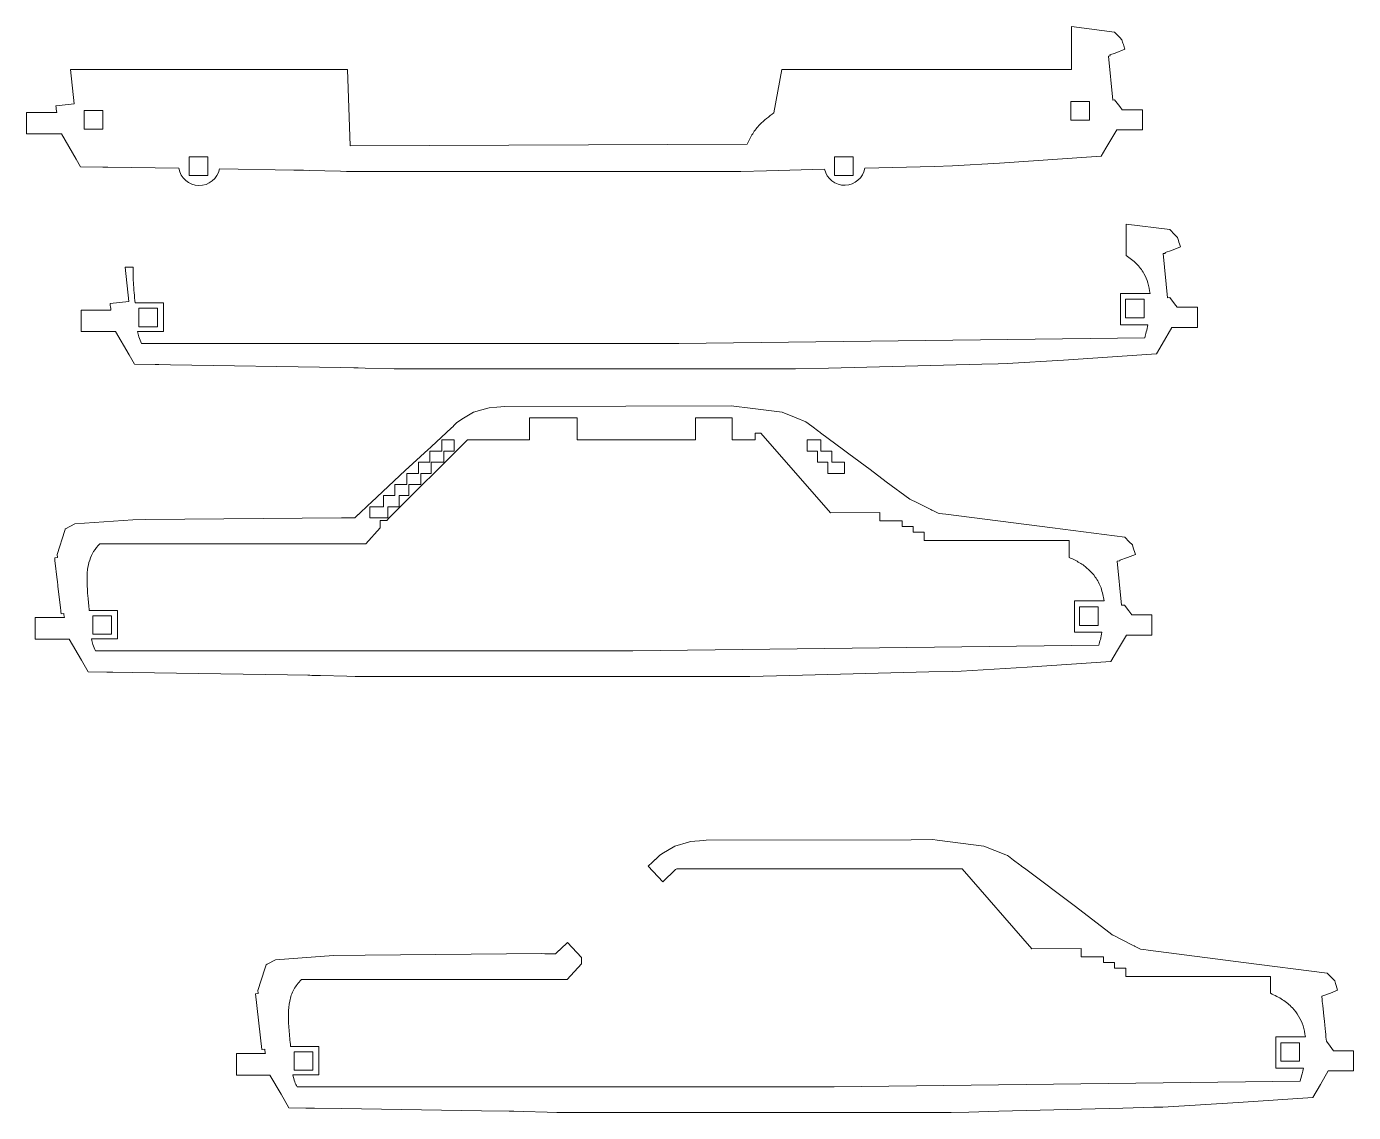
# Model space of a CAD drawing. Header units: millimetres. Extents: x -3396 to 75, y -180 to 2055.
# Drawn here: x -1278.9 to -921.6, y 1483.6 to 1776.3 of the extents above; entities that cross this region are included whole.
import ezdxf

# ---------------------------------------------------------------- set-up
doc = ezdxf.new("R2010")
doc.units = ezdxf.units.MM

msp = doc.modelspace()

# ---------------------------------------------------------------- linework, layer by layer
at = {"color": 7, "linetype": 'Continuous', "lineweight": 15}
for p, q in [((-997.47, 1764.7), (-997.47, 1776.27)), ((-985.95, 1774.79), (-997.47, 1776.27)), ((-984.49, 1773.28), (-985.95, 1774.79)), ((-983.91, 1772.69), (-984.49, 1773.28)), ((-983.63, 1771.78), (-983.91, 1772.69)), ((-987.14, 1768.61), (-985.72, 1769.08)), ((-985.72, 1769.08), (-983.13, 1770.16)), ((-983.52, 1771.43), (-983.63, 1771.78)), ((-983.41, 1771.07), (-983.52, 1771.43)), ((-983.13, 1770.16), (-983.41, 1771.07)), ((-987.57, 1768.32), (-987.12, 1768.37)), ((-987.57, 1768.32), (-986.34, 1756.44)), ((-987.12, 1768.37), (-987.14, 1768.61)), ((-1267.11, 1764.7), (-1266.05, 1755.45)), ((-1267.11, 1764.7), (-1192.47, 1764.7)), ((-1192.47, 1764.7), (-1191.78, 1744.13)), ((-1077.62, 1753), (-1075.47, 1764.7)), ((-1075.47, 1764.7), (-997.47, 1764.7)), ((-1270.94, 1754.89), (-1271, 1754.84)), ((-1271, 1754.84), (-1270.96, 1754.43)), ((-1266.05, 1755.45), (-1270.94, 1754.89)), ((-992.66, 1756.03), (-997.66, 1756.03)), ((-997.66, 1756.03), (-997.66, 1751.03)), ((-992.66, 1751.03), (-992.66, 1756.03)), ((-985.88, 1756.48), (-986.34, 1756.44)), ((-984.48, 1754.68), (-985.88, 1756.48)), ((-983.89, 1753.86), (-984.48, 1754.68)), ((-1278.91, 1753.1), (-1278.91, 1752.97)), ((-1270.77, 1753.1), (-1278.91, 1753.1)), ((-1278.91, 1752.97), (-1278.91, 1752.9)), ((-1278.91, 1752.9), (-1278.91, 1747.33)), ((-1270.96, 1754.43), (-1270.94, 1754.26)), ((-1270.94, 1754.26), (-1270.92, 1754.09)), ((-1270.92, 1754.09), (-1270.84, 1753.44)), ((-1270.84, 1753.44), (-1270.79, 1753.18)), ((-1270.79, 1753.18), (-1270.77, 1753.1)), ((-1258.37, 1753.61), (-1263.37, 1753.61)), ((-1263.37, 1753.61), (-1263.37, 1748.61)), ((-1258.37, 1748.61), (-1258.37, 1753.61)), ((-997.66, 1751.03), (-992.66, 1751.03)), ((-978.39, 1753.86), (-983.89, 1753.86)), ((-978.39, 1753.29), (-978.39, 1753.86)), ((-978.39, 1748.42), (-978.39, 1753.29)), ((-1263.37, 1748.61), (-1258.37, 1748.61)), ((-988.23, 1743.46), (-985.31, 1748.42)), ((-985.31, 1748.42), (-985.16, 1748.42)), ((-985.16, 1748.42), (-978.39, 1748.42)), ((-1278.91, 1747.33), (-1269.53, 1747.33)), ((-1269.53, 1747.33), (-1265.58, 1740.52)), ((-1191.78, 1744.13), (-1084.81, 1744.58)), ((-1265.58, 1740.52), (-1264.4, 1738.5)), ((-1230.09, 1741.14), (-1235.09, 1741.14)), ((-1235.09, 1741.14), (-1235.09, 1736.14)), ((-1230.09, 1736.14), (-1230.09, 1741.14)), ((-1056.28, 1741.14), (-1061.28, 1741.14)), ((-1061.28, 1741.14), (-1061.28, 1736.14)), ((-1056.28, 1736.14), (-1056.28, 1741.14)), ((-1016.91, 1739.48), (-989.5, 1741.29)), ((-989.5, 1741.29), (-988.23, 1743.46)), ((-1264.4, 1738.5), (-1258.35, 1738.41)), ((-1258.35, 1738.41), (-1258.02, 1738.41)), ((-1258.02, 1738.41), (-1256.99, 1738.39)), ((-1256.99, 1738.39), (-1237.92, 1738.09)), ((-1226.94, 1737.92), (-1206.96, 1737.6)), ((-1206.96, 1737.6), (-1205.56, 1737.58)), ((-1205.56, 1737.58), (-1205.55, 1737.58)), ((-1205.55, 1737.58), (-1205.53, 1737.58)), ((-1205.53, 1737.58), (-1205.05, 1737.57)), ((-1205.05, 1737.57), (-1204.45, 1737.56)), ((-1204.45, 1737.56), (-1204.36, 1737.55)), ((-1204.36, 1737.55), (-1202.81, 1737.51)), ((-1202.81, 1737.51), (-1194.33, 1737.28)), ((-1194.33, 1737.28), (-1192.77, 1737.23)), ((-1192.77, 1737.23), (-1086.56, 1737.23)), ((-1086.56, 1737.23), (-1079.65, 1737.41)), ((-1079.65, 1737.41), (-1063.98, 1737.81)), ((-1053.18, 1738.09), (-1034.46, 1738.56)), ((-1034.46, 1738.56), (-1029.56, 1738.69)), ((-1029.56, 1738.69), (-1016.91, 1739.48)), ((-1235.09, 1736.14), (-1230.09, 1736.14)), ((-1061.28, 1736.14), (-1056.28, 1736.14)), ((-982.75, 1723.05), (-982.75, 1714.53)), ((-970.98, 1721.54), (-982.75, 1723.05)), ((-969.65, 1720.17), (-970.98, 1721.54)), ((-968.95, 1719.44), (-969.65, 1720.17)), ((-968.69, 1718.61), (-968.95, 1719.44)), ((-972.26, 1715.36), (-970.52, 1715.93)), ((-972.24, 1715.14), (-972.26, 1715.36)), ((-970.52, 1715.93), (-968.16, 1716.92)), ((-968.55, 1718.18), (-968.69, 1718.61)), ((-968.42, 1717.74), (-968.55, 1718.18)), ((-968.16, 1716.92), (-968.42, 1717.74)), ((-972.24, 1715.14), (-972.85, 1715.08)), ((-971.62, 1703.19), (-972.85, 1715.08)), ((-1251.33, 1702.21), (-1252.39, 1711.45)), ((-1250.2, 1711.45), (-1252.39, 1711.45)), ((-1256.39, 1701.61), (-1256.41, 1701.59)), ((-1256.41, 1701.59), (-1256.35, 1701.05)), ((-1256.38, 1701.63), (-1256.39, 1701.61)), ((-1256.38, 1701.63), (-1251.33, 1702.21)), ((-1256.35, 1701.05), (-1256.35, 1701.02)), ((-1256.35, 1701.02), (-1256.32, 1700.79)), ((-1249.64, 1701.78), (-1242, 1701.78)), ((-1242, 1701.78), (-1242, 1694.11)), ((-984.34, 1695.9), (-984.34, 1704.35)), ((-984.34, 1704.35), (-976.34, 1704.35)), ((-982.94, 1697.79), (-982.94, 1702.79)), ((-982.94, 1702.79), (-977.94, 1702.79)), ((-977.94, 1702.79), (-977.94, 1697.79)), ((-971.62, 1703.19), (-971.01, 1703.25)), ((-971, 1703.23), (-971.01, 1703.25)), ((-969.73, 1701.58), (-971, 1703.23)), ((-969.03, 1700.61), (-969.73, 1701.58)), ((-1264.21, 1699.85), (-1264.21, 1699.5)), ((-1256.18, 1699.85), (-1264.21, 1699.85)), ((-1264.21, 1699.5), (-1264.21, 1699.3)), ((-1264.21, 1699.3), (-1264.21, 1694.08)), ((-1256.32, 1700.79), (-1256.25, 1700.19)), ((-1256.25, 1700.19), (-1256.2, 1699.95)), ((-1256.2, 1699.95), (-1256.18, 1699.85)), ((-1248.64, 1700.36), (-1243.64, 1700.36)), ((-1248.64, 1695.36), (-1248.64, 1700.36)), ((-1243.64, 1700.36), (-1243.64, 1695.36)), ((-977.94, 1697.79), (-982.94, 1697.79)), ((-963.58, 1700.61), (-969.03, 1700.61)), ((-963.58, 1699.7), (-963.58, 1700.61)), ((-963.58, 1695.17), (-963.58, 1699.7)), ((-1264.21, 1694.08), (-1254.94, 1694.08)), ((-1254.94, 1694.08), (-1251.31, 1687.82)), ((-1242, 1694.11), (-1249.02, 1694.11)), ((-1243.64, 1695.36), (-1248.64, 1695.36)), ((-976.9, 1695.9), (-984.34, 1695.9)), ((-973.11, 1690.65), (-970.45, 1695.17)), ((-970.45, 1695.17), (-963.58, 1695.17)), ((-1103.27, 1690.88), (-1247.92, 1690.88)), ((-977.76, 1692.4), (-1103.27, 1690.88)), ((-974.63, 1688.04), (-973.11, 1690.65)), ((-1251.31, 1687.82), (-1249.81, 1685.25)), ((-999.62, 1686.39), (-974.63, 1688.04)), ((-1249.81, 1685.25), (-1244.26, 1685.17)), ((-1244.26, 1685.17), (-1243.27, 1685.16)), ((-1243.27, 1685.16), (-1240.16, 1685.11)), ((-1240.16, 1685.11), (-1194.25, 1684.38)), ((-1194.25, 1684.38), (-1190.81, 1684.33)), ((-1190.81, 1684.33), (-1190.78, 1684.33)), ((-1190.78, 1684.33), (-1190.74, 1684.33)), ((-1190.74, 1684.33), (-1190.3, 1684.32)), ((-1190.3, 1684.32), (-1189.72, 1684.31)), ((-1189.72, 1684.31), (-1189.6, 1684.31)), ((-1189.6, 1684.31), (-1187.7, 1684.25)), ((-1187.7, 1684.25), (-1179.93, 1684.04)), ((-1179.93, 1684.04), (-1178.02, 1683.99)), ((-1178.02, 1683.99), (-1071.8, 1683.99)), ((-1071.8, 1683.99), (-1062.92, 1684.21)), ((-1062.92, 1684.21), (-1021.65, 1685.27)), ((-1021.65, 1685.27), (-1017.2, 1685.38)), ((-1017.2, 1685.38), (-1014.81, 1685.44)), ((-1014.81, 1685.44), (-999.62, 1686.39)), ((-1156.31, 1672.95), (-1158.55, 1672.31)), ((-1154.35, 1673.5), (-1156.31, 1672.95)), ((-1152.23, 1673.71), (-1154.35, 1673.5)), ((-1150.13, 1673.91), (-1152.23, 1673.71)), ((-1117.51, 1673.98), (-1150.13, 1673.91)), ((-1089.11, 1674.04), (-1117.51, 1673.98)), ((-1083.28, 1673.31), (-1089.11, 1674.04)), ((-1075.37, 1672.31), (-1083.28, 1673.31)), ((-1163.08, 1669.44), (-1163.86, 1668.72)), ((-1162.72, 1669.78), (-1163.08, 1669.44)), ((-1161.19, 1670.71), (-1162.72, 1669.78)), ((-1158.55, 1672.31), (-1161.19, 1670.71)), ((-1143.5, 1670.86), (-1130.61, 1670.86)), ((-1143.5, 1664.86), (-1143.5, 1670.86)), ((-1130.61, 1666.74), (-1130.61, 1670.86)), ((-1098.75, 1670.86), (-1088.84, 1670.86)), ((-1098.75, 1664.86), (-1098.75, 1670.86)), ((-1088.84, 1664.86), (-1088.84, 1670.86)), ((-1071.63, 1670.79), (-1075.37, 1672.31)), ((-1069.02, 1669.73), (-1071.63, 1670.79)), ((-1067.41, 1668.54), (-1069.02, 1669.73)), ((-1164.57, 1668.05), (-1169.85, 1663.13)), ((-1164.06, 1668.53), (-1164.57, 1668.05)), ((-1163.86, 1668.72), (-1164.06, 1668.53)), ((-1130.61, 1664.86), (-1130.61, 1666.74)), ((-1130.61, 1666.74), (-1130.61, 1666.74)), ((-1082.71, 1666.73), (-1081.14, 1666.73)), ((-1082.71, 1666.73), (-1082.71, 1664.86)), ((-1081.14, 1666.73), (-1062.4, 1645.23)), ((-1065.57, 1667.18), (-1067.41, 1668.54)), ((-1065.27, 1666.96), (-1065.57, 1667.18)), ((-1065.06, 1666.81), (-1065.27, 1666.96)), ((-1058.88, 1662.24), (-1065.06, 1666.81)), ((-1160.13, 1664.86), (-1181.29, 1643.86)), ((-1170.79, 1662.27), (-1176.98, 1656.63)), ((-1170.13, 1662.87), (-1170.79, 1662.27)), ((-1170.34, 1661.86), (-1167.08, 1661.86)), ((-1170.34, 1658.86), (-1170.34, 1661.86)), ((-1169.85, 1663.13), (-1170.13, 1662.87)), ((-1167.08, 1664.86), (-1163.75, 1664.86)), ((-1167.08, 1661.86), (-1167.08, 1664.86)), ((-1166.49, 1661.86), (-1166.49, 1658.86)), ((-1163.75, 1661.86), (-1166.49, 1661.86)), ((-1163.75, 1664.86), (-1163.75, 1661.86)), ((-1143.5, 1664.86), (-1160.13, 1664.86)), ((-1098.75, 1664.86), (-1130.61, 1664.86)), ((-1082.71, 1664.86), (-1088.84, 1664.86)), ((-1068.7, 1664.86), (-1065.01, 1664.86)), ((-1068.7, 1661.86), (-1068.7, 1664.86)), ((-1068.7, 1661.86), (-1065.9, 1661.86)), ((-1065.9, 1658.86), (-1065.9, 1661.86)), ((-1065.01, 1661.86), (-1065.01, 1664.86)), ((-1065.01, 1661.86), (-1062.08, 1661.86)), ((-1062.08, 1658.86), (-1062.08, 1661.86)), ((-1057.42, 1661.14), (-1058.88, 1662.24)), ((-1173.35, 1658.86), (-1170.34, 1658.86)), ((-1173.35, 1655.86), (-1173.35, 1658.86)), ((-1169.97, 1658.86), (-1169.97, 1655.86)), ((-1166.49, 1658.86), (-1169.97, 1658.86)), ((-1065.9, 1658.86), (-1063.16, 1658.86)), ((-1063.16, 1655.86), (-1063.16, 1658.86)), ((-1062.08, 1658.86), (-1058.62, 1658.86)), ((-1058.62, 1655.86), (-1058.62, 1658.86)), ((-1051.7, 1656.86), (-1057.42, 1661.14)), ((-1176.98, 1656.63), (-1186.03, 1648.09)), ((-1176.52, 1655.86), (-1173.35, 1655.86)), ((-1176.52, 1652.86), (-1176.52, 1655.86)), ((-1172.73, 1655.86), (-1172.73, 1652.86)), ((-1169.97, 1655.86), (-1172.73, 1655.86)), ((-1063.16, 1655.86), (-1058.62, 1655.86)), ((-1047.42, 1653.55), (-1051.7, 1656.86)), ((-1179.73, 1652.86), (-1176.52, 1652.86)), ((-1179.73, 1649.86), (-1179.73, 1652.86)), ((-1175.93, 1652.86), (-1175.93, 1649.86)), ((-1172.73, 1652.86), (-1175.93, 1652.86)), ((-1041.04, 1648.93), (-1047.42, 1653.55)), ((-1186.03, 1648.09), (-1186.97, 1647.2)), ((-1182.79, 1649.86), (-1179.73, 1649.86)), ((-1182.79, 1646.86), (-1182.79, 1649.86)), ((-1178.59, 1649.86), (-1178.59, 1646.86)), ((-1175.93, 1649.86), (-1178.59, 1649.86)), ((-1039, 1647.96), (-1041.04, 1648.93)), ((-1038.22, 1647.58), (-1039, 1647.96)), ((-1035.56, 1646.22), (-1038.22, 1647.58)), ((-1194.06, 1643.9), (-1246.86, 1643.42)), ((-1193.65, 1643.9), (-1194.06, 1643.9)), ((-1190.46, 1643.89), (-1193.65, 1643.9)), ((-1190.4, 1643.95), (-1190.46, 1643.89)), ((-1189.56, 1644.74), (-1190.4, 1643.95)), ((-1189.53, 1644.77), (-1189.56, 1644.74)), ((-1189.04, 1645.24), (-1189.53, 1644.77)), ((-1187.18, 1647.01), (-1189.04, 1645.24)), ((-1186.97, 1647.2), (-1187.18, 1647.01)), ((-1186.44, 1646.86), (-1182.79, 1646.86)), ((-1186.44, 1643.86), (-1186.44, 1646.86)), ((-1181.64, 1643.86), (-1186.44, 1643.86)), ((-1181.86, 1643.15), (-1181.21, 1643.86)), ((-1181.64, 1646.86), (-1181.64, 1643.86)), ((-1178.59, 1646.86), (-1181.64, 1646.86)), ((-1181.29, 1643.86), (-1181.21, 1643.86)), ((-1062.4, 1645.23), (-1049.14, 1645.3)), ((-1049.14, 1645.3), (-1049.14, 1643.07)), ((-1035.35, 1646.11), (-1035.56, 1646.22)), ((-1035.1, 1645.98), (-1035.35, 1646.11)), ((-1034.46, 1645.65), (-1035.1, 1645.98)), ((-1033.41, 1645.12), (-1034.46, 1645.65)), ((-1033.07, 1645.07), (-1033.41, 1645.12)), ((-1032.27, 1644.97), (-1033.07, 1645.07)), ((-1031.34, 1644.85), (-1032.27, 1644.97)), ((-1002.59, 1641.16), (-1031.34, 1644.85)), ((-1268.62, 1640.47), (-1270.69, 1633.99)), ((-1268.49, 1640.86), (-1268.62, 1640.47)), ((-1268.38, 1640.93), (-1268.49, 1640.86)), ((-1265.9, 1642.22), (-1268.38, 1640.93)), ((-1250.28, 1643.38), (-1265.9, 1642.22)), ((-1246.86, 1643.42), (-1250.28, 1643.38)), ((-1187.52, 1636.91), (-1183.67, 1641.15)), ((-1183.67, 1643.15), (-1181.86, 1643.15)), ((-1183.67, 1641.15), (-1183.67, 1643.15)), ((-1049.14, 1643.07), (-1043.14, 1643.07)), ((-1043.14, 1643.07), (-1043.14, 1641.54)), ((-1043.14, 1641.54), (-1040.14, 1641.54)), ((-1040.14, 1641.54), (-1040.14, 1640.03)), ((-983.13, 1638.67), (-1002.59, 1641.16)), ((-1259.14, 1636.91), (-1187.52, 1636.91)), ((-1040.14, 1640.03), (-1037.14, 1639.99)), ((-1037.14, 1639.99), (-1037.14, 1637.79)), ((-1037.14, 1637.79), (-998.14, 1637.79)), ((-998.14, 1637.79), (-998.14, 1633.22)), ((-981.92, 1637.43), (-983.13, 1638.67)), ((-981.09, 1636.57), (-981.92, 1637.43)), ((-1270.59, 1633.17), (-1271.31, 1633.08)), ((-1270.69, 1633.99), (-1270.6, 1633.19)), ((-1270.6, 1633.19), (-1270.59, 1633.17)), ((-984.5, 1632.47), (-982.43, 1633.15)), ((-982.43, 1633.15), (-980.3, 1634.04)), ((-980.86, 1635.82), (-981.09, 1636.57)), ((-980.7, 1635.3), (-980.86, 1635.82)), ((-980.54, 1634.79), (-980.7, 1635.3)), ((-980.3, 1634.04), (-980.54, 1634.79)), ((-1271.33, 1633.08), (-1271.27, 1632.52)), ((-1271.31, 1633.08), (-1271.33, 1633.08)), ((-1271.27, 1632.52), (-1271.25, 1632.36)), ((-1271.27, 1632.52), (-1271.27, 1632.52)), ((-1271.25, 1632.36), (-1270.65, 1627.15)), ((-984.48, 1632.28), (-985.24, 1632.2)), ((-984, 1620.31), (-985.24, 1632.2)), ((-984.48, 1632.28), (-984.5, 1632.47)), ((-1270.65, 1627.15), (-1270.61, 1626.76)), ((-1270.61, 1626.76), (-1270.48, 1625.68)), ((-1270.48, 1625.68), (-1270.47, 1625.56)), ((-1270.47, 1625.56), (-1270.45, 1625.44)), ((-1270.45, 1625.44), (-1269.79, 1619.66)), ((-1269.79, 1619.66), (-1269.71, 1618.92)), ((-1269.71, 1618.92), (-1269.68, 1618.68)), ((-1262.03, 1618.9), (-1254.39, 1618.9)), ((-1254.39, 1618.9), (-1254.39, 1611.24)), ((-996.73, 1613.03), (-996.73, 1621.48)), ((-996.73, 1621.48), (-988.73, 1621.48)), ((-995.32, 1614.91), (-995.32, 1619.91)), ((-995.32, 1619.91), (-990.32, 1619.91)), ((-990.32, 1619.91), (-990.32, 1614.91)), ((-984, 1620.31), (-983.24, 1620.39)), ((-983.24, 1620.34), (-983.24, 1620.39)), ((-982.08, 1618.86), (-983.24, 1620.34)), ((-981.28, 1617.74), (-982.08, 1618.86)), ((-1276.62, 1616.98), (-1276.62, 1616.4)), ((-1268.7, 1616.98), (-1276.62, 1616.98)), ((-1276.62, 1616.4), (-1276.62, 1616.08)), ((-1276.62, 1616.08), (-1276.62, 1611.21)), ((-1269.68, 1618.68), (-1269.67, 1618.6)), ((-1269.67, 1618.6), (-1269.61, 1618.05)), ((-1269.67, 1618.6), (-1269.67, 1618.6)), ((-1269.61, 1618.05), (-1269.59, 1618.05)), ((-1269.59, 1618.05), (-1268.87, 1618.14)), ((-1268.87, 1618.14), (-1268.87, 1618.13)), ((-1268.87, 1618.13), (-1268.86, 1618.09)), ((-1268.86, 1618.09), (-1268.83, 1617.86)), ((-1268.83, 1617.86), (-1268.77, 1617.32)), ((-1268.77, 1617.32), (-1268.73, 1617.1)), ((-1268.73, 1617.1), (-1268.7, 1616.98)), ((-1261.03, 1617.49), (-1256.03, 1617.49)), ((-1261.03, 1612.49), (-1261.03, 1617.49)), ((-1256.03, 1617.49), (-1256.03, 1612.49)), ((-975.88, 1617.74), (-981.28, 1617.74)), ((-975.88, 1616.47), (-975.88, 1617.74)), ((-975.88, 1612.3), (-975.88, 1616.47)), ((-1256.03, 1612.49), (-1261.03, 1612.49)), ((-989.29, 1613.03), (-996.73, 1613.03)), ((-990.32, 1614.91), (-995.32, 1614.91)), ((-985.1, 1608.22), (-982.7, 1612.3)), ((-982.7, 1612.3), (-982.09, 1612.3)), ((-982.09, 1612.3), (-975.88, 1612.3)), ((-1276.62, 1611.21), (-1267.46, 1611.21)), ((-1267.46, 1611.21), (-1264.15, 1605.5)), ((-1254.39, 1611.24), (-1261.41, 1611.24)), ((-990.15, 1609.53), (-1115.65, 1608.01)), ((-986.88, 1605.16), (-985.1, 1608.22)), ((-1264.15, 1605.5), (-1262.33, 1602.37)), ((-1115.65, 1608.01), (-1260.3, 1608.01)), ((-1009.44, 1603.68), (-986.88, 1605.16)), ((-1262.33, 1602.37), (-1257.27, 1602.3)), ((-1257.27, 1602.3), (-1255.63, 1602.29)), ((-1255.63, 1602.29), (-1250.44, 1602.2)), ((-1250.44, 1602.2), (-1208.65, 1601.54)), ((-1208.65, 1601.54), (-1203.16, 1601.45)), ((-1203.16, 1601.45), (-1203.12, 1601.45)), ((-1203.12, 1601.45), (-1203.06, 1601.45)), ((-1203.06, 1601.45), (-1202.66, 1601.44)), ((-1202.66, 1601.44), (-1202.1, 1601.43)), ((-1202.1, 1601.43), (-1201.96, 1601.43)), ((-1201.96, 1601.43), (-1199.71, 1601.37)), ((-1199.71, 1601.37), (-1192.63, 1601.17)), ((-1192.63, 1601.17), (-1190.37, 1601.11)), ((-1190.37, 1601.11), (-1084.16, 1601.11)), ((-1084.16, 1601.11), (-1073.31, 1601.39)), ((-1073.31, 1601.39), (-1035.95, 1602.34)), ((-1035.95, 1602.34), (-1029.55, 1602.51)), ((-1029.55, 1602.51), (-1027.17, 1602.57)), ((-1027.17, 1602.57), (-1009.44, 1603.68)), ((-1104.28, 1555.44), (-1107.78, 1553.31)), ((-1100.68, 1556.46), (-1104.28, 1555.44)), ((-1100.09, 1556.63), (-1100.68, 1556.46)), ((-1096.53, 1556.97), (-1100.09, 1556.63)), ((-1095.86, 1557.04), (-1096.53, 1556.97)), ((-1040.68, 1557.15), (-1095.86, 1557.04)), ((-1034.84, 1557.17), (-1040.68, 1557.15)), ((-1033.64, 1557.02), (-1034.84, 1557.17)), ((-1021.11, 1555.44), (-1033.64, 1557.02)), ((-1015.17, 1553.03), (-1021.11, 1555.44)), ((-1110.34, 1551.1), (-1111.49, 1550.02)), ((-1110.31, 1551.13), (-1110.34, 1551.1)), ((-1109.6, 1551.8), (-1110.31, 1551.13)), ((-1109.57, 1551.83), (-1109.6, 1551.8)), ((-1108.45, 1552.88), (-1109.57, 1551.83)), ((-1108.41, 1552.91), (-1108.45, 1552.88)), ((-1107.78, 1553.31), (-1108.41, 1552.91)), ((-1014.75, 1552.86), (-1015.17, 1553.03)), ((-1014.5, 1552.67), (-1014.75, 1552.86)), ((-1013.14, 1551.67), (-1014.5, 1552.67)), ((-1011.42, 1550.38), (-1013.14, 1551.67)), ((-1107.54, 1545.76), (-1111.49, 1550.02)), ((-1107.54, 1545.76), (-1104.13, 1549.14)), ((-1103.78, 1549.28), (-1032.57, 1549.26)), ((-1026.9, 1549.26), (-1032.57, 1549.26)), ((-1008.16, 1527.77), (-1026.9, 1549.26)), ((-1011.18, 1550.2), (-1011.42, 1550.38)), ((-1010.97, 1550.04), (-1011.18, 1550.2)), ((-1009.8, 1549.17), (-1010.97, 1550.04)), ((-996.81, 1539.45), (-1009.8, 1549.17)), ((-987.06, 1531.92), (-996.81, 1539.45)), ((-1133.2, 1529.49), (-1135.03, 1527.75)), ((-1129.43, 1525.43), (-1133.2, 1529.49)), ((-986.53, 1531.53), (-987.06, 1531.92)), ((-986.37, 1531.45), (-986.53, 1531.53)), ((-986.3, 1531.42), (-986.37, 1531.45)), ((-981.08, 1528.75), (-986.3, 1531.42)), ((-1196.24, 1525.92), (-1211.85, 1524.76)), ((-1187.7, 1526), (-1196.24, 1525.92)), ((-1140.18, 1526.44), (-1187.7, 1526)), ((-1139.31, 1526.43), (-1140.18, 1526.44)), ((-1136.43, 1526.42), (-1139.31, 1526.43)), ((-1136.3, 1526.55), (-1136.43, 1526.42)), ((-1135.55, 1527.26), (-1136.3, 1526.55)), ((-1135.48, 1527.33), (-1135.55, 1527.26)), ((-1135.03, 1527.75), (-1135.48, 1527.33)), ((-994.9, 1527.83), (-1008.16, 1527.77)), ((-994.9, 1525.61), (-994.9, 1527.83)), ((-981.06, 1528.74), (-981.08, 1528.75)), ((-980.61, 1528.51), (-981.06, 1528.74)), ((-980.54, 1528.48), (-980.61, 1528.51)), ((-978.93, 1527.65), (-980.54, 1528.48)), ((-978.91, 1527.65), (-978.93, 1527.65)), ((-977.97, 1527.53), (-978.91, 1527.65)), ((-976.86, 1527.38), (-977.97, 1527.53)), ((-951.16, 1524.09), (-976.86, 1527.38)), ((-1214.72, 1522.38), (-1216.58, 1516.53)), ((-1214.37, 1523.39), (-1214.72, 1522.38)), ((-1214.08, 1523.6), (-1214.37, 1523.39)), ((-1211.85, 1524.76), (-1214.08, 1523.6)), ((-1129.43, 1523.69), (-1133.29, 1519.44)), ((-1129.43, 1525.43), (-1129.43, 1523.69)), ((-988.9, 1525.61), (-994.9, 1525.61)), ((-988.9, 1524.08), (-988.9, 1525.61)), ((-985.9, 1524.08), (-988.9, 1524.08)), ((-985.9, 1522.57), (-985.9, 1524.08)), ((-982.9, 1522.52), (-985.9, 1522.57)), ((-982.9, 1520.32), (-982.9, 1522.52)), ((-928.65, 1521.2), (-951.16, 1524.09)), ((-1133.29, 1519.44), (-1204.9, 1519.44)), ((-943.9, 1520.32), (-982.9, 1520.32)), ((-943.9, 1515.76), (-943.9, 1520.32)), ((-927.57, 1520.09), (-928.65, 1521.2)), ((-926.61, 1519.1), (-927.57, 1520.09)), ((-926.41, 1518.44), (-926.61, 1519.1)), ((-1216.49, 1515.71), (-1217.23, 1515.61)), ((-1217.23, 1515.61), (-1215.5, 1500.58)), ((-1216.58, 1516.53), (-1216.5, 1515.8)), ((-1216.5, 1515.8), (-1216.49, 1515.71)), ((-930.11, 1515), (-927.73, 1515.78)), ((-927.73, 1515.78), (-925.83, 1516.58)), ((-926.22, 1517.84), (-926.41, 1518.44)), ((-926.03, 1517.24), (-926.22, 1517.84)), ((-925.83, 1516.58), (-926.03, 1517.24)), ((-930, 1513.98), (-930.11, 1515)), ((-929.99, 1513.86), (-930, 1513.98)), ((-929.97, 1513.67), (-929.99, 1513.86)), ((-929.95, 1513.49), (-929.97, 1513.67)), ((-929.91, 1513.07), (-929.95, 1513.49)), ((-929.84, 1512.42), (-929.91, 1513.07)), ((-929.75, 1511.58), (-929.84, 1512.42)), ((-929.65, 1510.6), (-929.75, 1511.58)), ((-929.55, 1509.59), (-929.65, 1510.6)), ((-929.4, 1508.21), (-929.55, 1509.59)), ((-929.3, 1507.2), (-929.4, 1508.21)), ((-929.2, 1506.23), (-929.3, 1507.2)), ((-929.11, 1505.4), (-929.2, 1506.23)), ((-929.04, 1504.77), (-929.11, 1505.4)), ((-929, 1504.38), (-929.04, 1504.77)), ((-1207.79, 1501.44), (-1200.15, 1501.44)), ((-1200.15, 1501.44), (-1200.15, 1493.77)), ((-942.49, 1504.01), (-934.49, 1504.01)), ((-942.49, 1495.56), (-942.49, 1504.01)), ((-941.09, 1502.45), (-936.09, 1502.45)), ((-941.09, 1497.45), (-941.09, 1502.45)), ((-936.09, 1502.45), (-936.09, 1497.45)), ((-928.99, 1504.22), (-929, 1504.38)), ((-928.97, 1504.01), (-928.99, 1504.22)), ((-928.96, 1503.91), (-928.97, 1504.01)), ((-928.85, 1502.87), (-928.96, 1503.91)), ((-927.82, 1501.54), (-928.85, 1502.87)), ((-926.91, 1500.28), (-927.82, 1501.54)), ((-1222.41, 1499.51), (-1222.41, 1498.71)), ((-1214.6, 1499.51), (-1222.41, 1499.51)), ((-1222.41, 1498.71), (-1222.41, 1498.27)), ((-1222.41, 1498.27), (-1222.41, 1493.74)), ((-1215.5, 1500.58), (-1215.42, 1500.59)), ((-1215.42, 1500.59), (-1214.77, 1500.68)), ((-1214.77, 1500.68), (-1214.75, 1500.58)), ((-1214.75, 1500.58), (-1214.75, 1500.55)), ((-1214.75, 1500.55), (-1214.73, 1500.34)), ((-1214.73, 1500.34), (-1214.67, 1499.86)), ((-1214.67, 1499.86), (-1214.63, 1499.65)), ((-1214.63, 1499.65), (-1214.6, 1499.51)), ((-1206.8, 1500.02), (-1201.8, 1500.02)), ((-1206.8, 1495.02), (-1206.8, 1500.02)), ((-1201.8, 1500.02), (-1201.8, 1495.02)), ((-936.09, 1497.45), (-941.09, 1497.45)), ((-925.64, 1500.28), (-926.91, 1500.28)), ((-921.56, 1500.28), (-925.64, 1500.28)), ((-921.56, 1498.66), (-921.56, 1500.28)), ((-921.56, 1494.83), (-921.56, 1498.66)), ((-1222.41, 1493.74), (-1213.36, 1493.74)), ((-1213.36, 1493.74), (-1210.37, 1488.59)), ((-1200.15, 1493.77), (-1207.17, 1493.77)), ((-1201.8, 1495.02), (-1206.8, 1495.02)), ((-935.05, 1495.56), (-942.49, 1495.56)), ((-930.47, 1491.19), (-928.33, 1494.83)), ((-928.33, 1494.83), (-921.56, 1494.83)), ((-1206.07, 1490.54), (-1061.42, 1490.54)), ((-1061.42, 1490.54), (-935.92, 1492.06)), ((-932.5, 1487.7), (-930.47, 1491.19)), ((-1210.37, 1488.59), (-1208.23, 1484.91)), ((-952.63, 1486.37), (-932.5, 1487.7)), ((-1208.23, 1484.91), (-1203.66, 1484.85)), ((-1203.66, 1484.85), (-1201.36, 1484.82)), ((-1201.36, 1484.82), (-1194.1, 1484.71)), ((-1194.1, 1484.71), (-1156.42, 1484.11)), ((-1156.42, 1484.11), (-1148.89, 1483.99)), ((-1148.89, 1483.99), (-1148.83, 1483.99)), ((-1148.83, 1483.99), (-1148.75, 1483.99)), ((-1148.75, 1483.99), (-1148.39, 1483.98)), ((-1148.39, 1483.98), (-1147.85, 1483.97)), ((-1147.85, 1483.97), (-1147.69, 1483.97)), ((-1147.69, 1483.97), (-1145.09, 1483.9)), ((-1145.09, 1483.9), (-1138.72, 1483.72)), ((-1138.72, 1483.72), (-1136.11, 1483.65)), ((-1136.11, 1483.65), (-1029.89, 1483.65)), ((-1029.89, 1483.65), (-1025.18, 1483.77)), ((-1025.18, 1483.77), (-1017.07, 1483.97)), ((-1017.07, 1483.97), (-983.63, 1484.83)), ((-983.63, 1484.83), (-975.29, 1485.04)), ((-975.29, 1485.04), (-972.9, 1485.1)), ((-972.9, 1485.1), (-952.63, 1486.37))]:
    msp.add_line(p, q, dxfattribs=at)
for centre, radius, start, end in [((-1232.41, 1739.01), 5.58, 189.4975, 348.681), ((-1058.61, 1739.01), 5.51, 192.6089, 350.3186), ((-1103.78, 1548.78), 0.5, 89.9844, 134.7823)]:
    msp.add_arc(centre, radius, start, end, dxfattribs=at)
for points, knots in [([(-1084.81, 1744.58), (-1084.35, 1745.53), (-1083.45, 1747.42), (-1081.15, 1750.43), (-1078.96, 1752.02), (-1077.62, 1753)], [0, 0, 0, 0, 0.2831804, 0.5595511, 1, 1, 1, 1]), ([(-982.75, 1714.53), (-981.8, 1713.86), (-979.93, 1712.53), (-978.01, 1709.93), (-976.8, 1707.17), (-976.5, 1705.31), (-976.34, 1704.35)], [0, 0, 0, 0, 0.27978, 0.548538, 0.765756, 1, 1, 1, 1]), ([(-1249.64, 1701.78), (-1249.85, 1703.62), (-1250.21, 1706.84), (-1250.2, 1710.07), (-1250.2, 1711.45)], [0, 0, 0, 0, 0.574017, 1, 1, 1, 1]), ([(-1247.92, 1690.88), (-1248.19, 1691.46), (-1248.69, 1692.49), (-1248.92, 1693.62), (-1249.02, 1694.11)], [0, 0, 0, 0, 0.560113, 1, 1, 1, 1]), ([(-976.9, 1695.9), (-977.04, 1695.26), (-977.3, 1694.09), (-977.62, 1692.93), (-977.76, 1692.4)], [0, 0, 0, 0, 0.5464689, 1, 1, 1, 1]), ([(-1262.03, 1618.9), (-1262.15, 1620.18), (-1262.4, 1622.69), (-1262.68, 1626.37), (-1262.59, 1629.66), (-1262, 1632.5), (-1260.94, 1634.95), (-1259.74, 1636.24), (-1259.14, 1636.91)], [0, 0, 0, 0, 0.203194, 0.399396, 0.584571, 0.722611, 0.858242, 1, 1, 1, 1]), ([(-998.14, 1633.22), (-997.18, 1632.77), (-995.33, 1631.9), (-992.93, 1630.12), (-990.9, 1627.86), (-989.34, 1624.95), (-988.94, 1622.67), (-988.73, 1621.48)], [0, 0, 0, 0, 0.200186, 0.385434, 0.562402, 0.772404, 1, 1, 1, 1]), ([(-989.29, 1613.03), (-989.43, 1612.39), (-989.68, 1611.21), (-990.01, 1610.05), (-990.15, 1609.53)], [0, 0, 0, 0, 0.546465, 1, 1, 1, 1]), ([(-1260.3, 1608.01), (-1260.58, 1608.58), (-1261.08, 1609.62), (-1261.31, 1610.74), (-1261.41, 1611.24)], [0, 0, 0, 0, 0.560121, 1, 1, 1, 1]), ([(-1204.9, 1519.44), (-1205.65, 1518.59), (-1207.13, 1516.91), (-1208.16, 1513.62), (-1208.49, 1509.96), (-1208.24, 1505.87), (-1207.94, 1502.94), (-1207.79, 1501.44)], [0, 0, 0, 0, 0.1787, 0.3517, 0.532838, 0.76096, 1, 1, 1, 1]), ([(-934.49, 1504.01), (-934.66, 1505.03), (-934.99, 1506.99), (-936.22, 1509.67), (-938.06, 1512.08), (-940.64, 1514.2), (-942.78, 1515.22), (-943.9, 1515.76)], [0, 0, 0, 0, 0.194759, 0.375041, 0.551099, 0.765909, 1, 1, 1, 1]), ([(-1207.17, 1493.77), (-1207.04, 1493.14), (-1206.8, 1492.02), (-1206.29, 1490.99), (-1206.07, 1490.54)], [0, 0, 0, 0, 0.558976, 1, 1, 1, 1]), ([(-935.92, 1492.06), (-935.73, 1492.73), (-935.41, 1493.89), (-935.16, 1495.06), (-935.05, 1495.56)], [0, 0, 0, 0, 0.573472, 1, 1, 1, 1])]:
    msp.add_open_spline(points, degree=3, knots=knots, dxfattribs=at)

doc.saveas('drawing.dxf')
